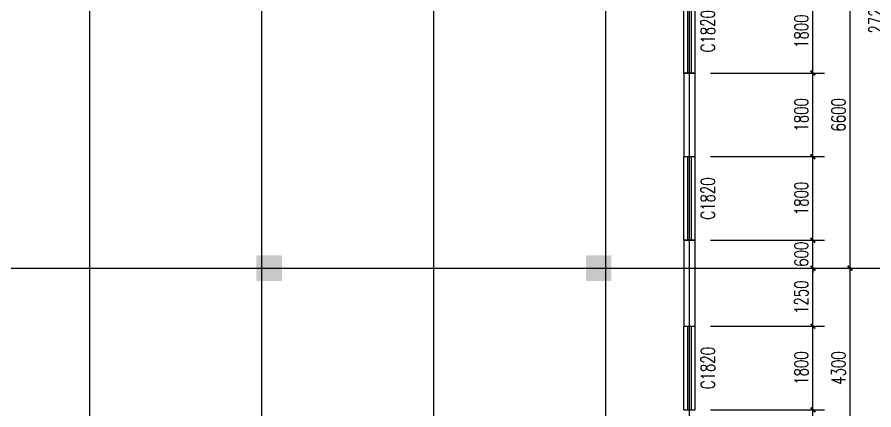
# Model space of a CAD drawing. Extents: x -522490 to 417652, y 450811 to 1108047.
# Drawn here: x 374877 to 393313, y 840889 to 849342 of the extents above; entities that cross this region are included whole.
import ezdxf

# ---------------------------------------------------------------- set-up
doc = ezdxf.new("R2010")
doc.units = 0
doc.header["$LTSCALE"] = 1000
doc.header["$MEASUREMENT"] = 0
for name, color, linetype in [('AXIS', 3, 'Continuous'), ('COLU_HATCH', 2, 'Continuous'), ('DOTE', 1, 'Continuous'), ('WALL', 9, 'Continuous'), ('WINDOW', 4, 'Continuous'), ('WINDOW_TEXT', 7, 'Continuous')]:
    doc.layers.add(name, color=color, linetype=linetype)
doc.styles.add('_TCH_DIM_T3', font='SIMPLEX', dxfattribs={"width": 0.705882, "bigfont": 'GBCBIG'})
doc.styles.add('_TCH_WINDOW', font='SIMPLEX', dxfattribs={"bigfont": 'GBCBIG'})
doc.dimstyles.new('_TCH_ARCH&&100', dxfattribs={"dimtxt": 297.5, "dimasz": 100, "dimexe": 250, "dimexo": 300, "dimgap": 100, "dimtad": 1, "dimdec": 0, "dimzin": 0, "dimdsep": 46, "dimtxsty": '_TCH_DIM_T3', "dimblk": 'ARCHTICK', "dimcen": 0.09, "dimclrt": 7, "dimazin": 2, "dimtfac": 1, "dimtdec": 0, "dimtix": 1, "dimtmove": 2, "dimatfit": 3, "dimfxl": 0, "dimtolj": 1, "dimtzin": 0, "dimarcsym": 0})

# ---------------------------------------------------------------- blocks, each defined once
blk = doc.blocks.new('zhu11')
at = {"layer": 'COLU_HATCH'}
for points in [[(258251, 796763), (258251, 797313), (257701, 797313), (257701, 796763)], [(265341, 796763), (265341, 797313), (264791, 797313), (264791, 796763)]]:
    blk.add_hatch(color=256, dxfattribs=at).paths.add_polyline_path(points)
blk = doc.blocks.new('_ArchTick')
at = {"color": 0, "linetype": 'ByBlock', "const_width": 0.4}
blk.add_lwpolyline([(-0.5, -0.5), (0.5, 0.5)], dxfattribs=at)
blk = doc.blocks.new('*D517')
at = {"layer": 'AXIS', "color": 0, "lineweight": -2}
for p, q in [((389801, 840889), (392251, 840889)), ((392001, 839639), (392001, 840889)), ((389801, 839639), (392251, 839639))]:
    blk.add_line(p, q, dxfattribs=at)
at = {"layer": 'Defpoints', "color": 0}
for p in [(389501, 840889), (392001, 840889), (389501, 839639)]:
    blk.add_point(p, dxfattribs=at)
at = {"layer": 'AXIS', "color": 0, "lineweight": -2, "xscale": 100, "yscale": 100, "zscale": 100}
for p, rotation in [((392001, 840889), 90), ((392001, 839639), 270)]:
    blk.add_blockref('_ArchTick', p, dxfattribs=dict(at, rotation=rotation))
at = {"layer": 'AXIS', "color": 7, "insert": (391752, 840264), "char_height": 297.5, "attachment_point": 5, "rotation": 90, "style": '_TCH_DIM_T3'}
blk.add_mtext('\\A1;1250', dxfattribs=at)
blk = doc.blocks.new('*D518')
at = {"layer": 'AXIS', "color": 0, "lineweight": -2}
for p, q in [((389801, 842689), (392251, 842689)), ((392001, 840889), (392001, 842689)), ((389801, 840889), (392251, 840889))]:
    blk.add_line(p, q, dxfattribs=at)
at = {"layer": 'Defpoints', "color": 0}
for p in [(389501, 842689), (392001, 842689), (389501, 840889)]:
    blk.add_point(p, dxfattribs=at)
at = {"layer": 'AXIS', "color": 0, "lineweight": -2, "xscale": 100, "yscale": 100, "zscale": 100}
for p, rotation in [((392001, 842689), 90), ((392001, 840889), 270)]:
    blk.add_blockref('_ArchTick', p, dxfattribs=dict(at, rotation=rotation))
at = {"layer": 'AXIS', "color": 7, "insert": (391752, 841789), "char_height": 297.5, "attachment_point": 5, "rotation": 90, "style": '_TCH_DIM_T3'}
blk.add_mtext('\\A1;1800', dxfattribs=at)
blk = doc.blocks.new('*D519')
at = {"layer": 'AXIS', "color": 0, "lineweight": -2}
for p, q in [((389801, 843939), (392251, 843939)), ((392001, 842689), (392001, 843939)), ((389801, 842689), (392251, 842689))]:
    blk.add_line(p, q, dxfattribs=at)
at = {"layer": 'Defpoints', "color": 0}
for p in [(389501, 843939), (392001, 843939), (389501, 842689)]:
    blk.add_point(p, dxfattribs=at)
at = {"layer": 'AXIS', "color": 0, "lineweight": -2, "xscale": 100, "yscale": 100, "zscale": 100}
for p, rotation in [((392001, 843939), 90), ((392001, 842689), 270)]:
    blk.add_blockref('_ArchTick', p, dxfattribs=dict(at, rotation=rotation))
at = {"layer": 'AXIS', "color": 7, "insert": (391752, 843314), "char_height": 297.5, "attachment_point": 5, "rotation": 90, "style": '_TCH_DIM_T3'}
blk.add_mtext('\\A1;1250', dxfattribs=at)
blk = doc.blocks.new('*D520')
at = {"layer": 'AXIS', "color": 0, "lineweight": -2}
for p, q in [((392001, 844539), (392001, 844639)), ((389801, 844539), (392251, 844539)), ((392001, 843939), (392001, 844539)), ((389801, 843939), (392251, 843939)), ((392001, 843939), (392001, 843839))]:
    blk.add_line(p, q, dxfattribs=at)
at = {"layer": 'Defpoints', "color": 0}
for p in [(389501, 844539), (392001, 844539), (389501, 843939)]:
    blk.add_point(p, dxfattribs=at)
at = {"layer": 'AXIS', "color": 0, "lineweight": -2, "xscale": 100, "yscale": 100, "zscale": 100}
for p, rotation in [((392001, 844539), 270), ((392001, 843939), 90)]:
    blk.add_blockref('_ArchTick', p, dxfattribs=dict(at, rotation=rotation))
at = {"layer": 'AXIS', "color": 7, "insert": (391752, 844239), "char_height": 297.5, "attachment_point": 5, "rotation": 90, "style": '_TCH_DIM_T3'}
blk.add_mtext('\\A1;600', dxfattribs=at)
blk = doc.blocks.new('*D521')
at = {"layer": 'AXIS', "color": 0, "lineweight": -2}
for p, q in [((389801, 846339), (392251, 846339)), ((392001, 844539), (392001, 846339)), ((389801, 844539), (392251, 844539))]:
    blk.add_line(p, q, dxfattribs=at)
at = {"layer": 'Defpoints', "color": 0}
for p in [(389501, 846339), (392001, 846339), (389501, 844539)]:
    blk.add_point(p, dxfattribs=at)
at = {"layer": 'AXIS', "color": 0, "lineweight": -2, "xscale": 100, "yscale": 100, "zscale": 100}
for p, rotation in [((392001, 846339), 90), ((392001, 844539), 270)]:
    blk.add_blockref('_ArchTick', p, dxfattribs=dict(at, rotation=rotation))
at = {"layer": 'AXIS', "color": 7, "insert": (391752, 845439), "char_height": 297.5, "attachment_point": 5, "rotation": 90, "style": '_TCH_DIM_T3'}
blk.add_mtext('\\A1;1800', dxfattribs=at)
blk = doc.blocks.new('*D522')
at = {"layer": 'AXIS', "color": 0, "lineweight": -2}
for p, q in [((389801, 848139), (392251, 848139)), ((392001, 846339), (392001, 848139)), ((389801, 846339), (392251, 846339))]:
    blk.add_line(p, q, dxfattribs=at)
at = {"layer": 'Defpoints', "color": 0}
for p in [(389501, 848139), (392001, 848139), (389501, 846339)]:
    blk.add_point(p, dxfattribs=at)
at = {"layer": 'AXIS', "color": 0, "lineweight": -2, "xscale": 100, "yscale": 100, "zscale": 100}
for p, rotation in [((392001, 848139), 90), ((392001, 846339), 270)]:
    blk.add_blockref('_ArchTick', p, dxfattribs=dict(at, rotation=rotation))
at = {"layer": 'AXIS', "color": 7, "insert": (391752, 847239), "char_height": 297.5, "attachment_point": 5, "rotation": 90, "style": '_TCH_DIM_T3'}
blk.add_mtext('\\A1;1800', dxfattribs=at)
blk = doc.blocks.new('*D523')
at = {"layer": 'AXIS', "color": 0, "lineweight": -2}
for p, q in [((389801, 849939), (392251, 849939)), ((392001, 848139), (392001, 849939)), ((389801, 848139), (392251, 848139))]:
    blk.add_line(p, q, dxfattribs=at)
at = {"layer": 'Defpoints', "color": 0}
for p in [(389501, 849939), (392001, 849939), (389501, 848139)]:
    blk.add_point(p, dxfattribs=at)
at = {"layer": 'AXIS', "color": 0, "lineweight": -2, "xscale": 100, "yscale": 100, "zscale": 100}
for p, rotation in [((392001, 849939), 90), ((392001, 848139), 270)]:
    blk.add_blockref('_ArchTick', p, dxfattribs=dict(at, rotation=rotation))
at = {"layer": 'AXIS', "color": 7, "insert": (391752, 849039), "char_height": 297.5, "attachment_point": 5, "rotation": 90, "style": '_TCH_DIM_T3'}
blk.add_mtext('\\A1;1800', dxfattribs=at)
blk = doc.blocks.new('*D537')
at = {"layer": 'AXIS', "color": 0, "lineweight": -2}
for p, q in [((390601, 843939), (393051, 843939)), ((392801, 839639), (392801, 843939)), ((390601, 839639), (393051, 839639))]:
    blk.add_line(p, q, dxfattribs=at)
at = {"layer": 'Defpoints', "color": 0}
for p in [(390301, 843939), (392801, 843939), (390301, 839639)]:
    blk.add_point(p, dxfattribs=at)
at = {"layer": 'AXIS', "color": 0, "lineweight": -2, "xscale": 100, "yscale": 100, "zscale": 100}
for p, rotation in [((392801, 843939), 90), ((392801, 839639), 270)]:
    blk.add_blockref('_ArchTick', p, dxfattribs=dict(at, rotation=rotation))
at = {"layer": 'AXIS', "color": 7, "insert": (392552, 841789), "char_height": 297.5, "attachment_point": 5, "rotation": 90, "style": '_TCH_DIM_T3'}
blk.add_mtext('\\A1;4300', dxfattribs=at)
blk = doc.blocks.new('*D538')
at = {"layer": 'AXIS', "color": 0, "lineweight": -2}
for p, q in [((390601, 850539), (393051, 850539)), ((392801, 843939), (392801, 850539)), ((390601, 843939), (393051, 843939))]:
    blk.add_line(p, q, dxfattribs=at)
at = {"layer": 'Defpoints', "color": 0}
for p in [(390301, 850539), (392801, 850539), (390301, 843939)]:
    blk.add_point(p, dxfattribs=at)
at = {"layer": 'AXIS', "color": 0, "lineweight": -2, "xscale": 100, "yscale": 100, "zscale": 100}
for p, rotation in [((392801, 850539), 90), ((392801, 843939), 270)]:
    blk.add_blockref('_ArchTick', p, dxfattribs=dict(at, rotation=rotation))
at = {"layer": 'AXIS', "color": 7, "insert": (392552, 847239), "char_height": 297.5, "attachment_point": 5, "rotation": 90, "style": '_TCH_DIM_T3'}
blk.add_mtext('\\A1;6600', dxfattribs=at)
blk = doc.blocks.new('*D542')
at = {"layer": 'AXIS', "color": 0, "lineweight": -2}
for p, q in [((390601, 863059), (393851, 863059)), ((393601, 835819), (393601, 863059)), ((390601, 835819), (393851, 835819))]:
    blk.add_line(p, q, dxfattribs=at)
at = {"layer": 'Defpoints', "color": 0}
for p in [(390301, 863059), (393601, 863059), (390301, 835819)]:
    blk.add_point(p, dxfattribs=at)
at = {"layer": 'AXIS', "color": 0, "lineweight": -2, "xscale": 100, "yscale": 100, "zscale": 100}
for p, rotation in [((393601, 863059), 90), ((393601, 835819), 270)]:
    blk.add_blockref('_ArchTick', p, dxfattribs=dict(at, rotation=rotation))
at = {"layer": 'AXIS', "color": 7, "insert": (393352, 849439), "char_height": 297.5, "attachment_point": 5, "rotation": 90, "style": '_TCH_DIM_T3'}
blk.add_mtext('\\A1;27240', dxfattribs=at)
blk = doc.blocks.new('$TCHSYS$WIN2D')
for p, q in [((-0.5, 0.5), (0.5, 0.5)), ((-0.5, 0.5), (-0.5, -0.5)), ((0.5, 0.5), (0.5, -0.5)), ((0.5, 0.167), (-0.5, 0.167)), ((0.5, -0.167), (-0.5, -0.167)), ((-0.5, -0.5), (0.5, -0.5))]:
    blk.add_line(p, q)

msp = doc.modelspace()

# ---------------------------------------------------------------- linework, layer by layer
at = {"layer": 'AXIS'}
msp.add_line((390100.6, 843939), (394100.6, 843939), dxfattribs=at)
at = {"layer": 'DOTE'}
for p, q in [((376444.3, 834561.5), (376444.3, 863939)), ((380144.3, 834561.5), (380144.3, 863939)), ((383844.3, 834561.5), (383844.3, 863939)), ((387544.3, 834561.5), (387544.3, 863939)), ((389344.3, 834561.5), (389344.3, 863939)), ((351344.3, 843939), (390100.6, 843939))]:
    msp.add_line(p, q, dxfattribs=at)
at = {"layer": 'WALL', "color": 5}
for p, q in [((389464.3, 848139), (389224.3, 848139)), ((389224.3, 848139), (389224.3, 846339)), ((389464.3, 846339), (389464.3, 848139)), ((389224.3, 846339), (389464.3, 846339)), ((389464.3, 844539), (389224.3, 844539)), ((389224.3, 844539), (389224.3, 842689)), ((389464.3, 842689), (389464.3, 844539)), ((389224.3, 842689), (389464.3, 842689))]:
    msp.add_line(p, q, dxfattribs=at)

# ---------------------------------------------------------------- block references
msp.add_blockref('zhu11', (122323.8, 46901))
at = {"layer": 'WINDOW'}
ref = msp.add_blockref('$TCHSYS$WIN2D', (389344.3, 849039), dxfattribs=dict(at, xscale=1800, yscale=240, zscale=1800, rotation=90))
ref.add_attrib('A', 'C1820', (389888.1, 848584), dxfattribs={"layer": 'WINDOW_TEXT', "height": 297.5, "rotation": 90, "style": '_TCH_WINDOW', "width": 0.705882})
ref = msp.add_blockref('$TCHSYS$WIN2D', (389344.3, 845439), dxfattribs=dict(at, xscale=1800, yscale=240, zscale=1800, rotation=90))
ref.add_attrib('A', 'C1820', (389888.1, 844984), dxfattribs={"layer": 'WINDOW_TEXT', "height": 297.5, "rotation": 90, "style": '_TCH_WINDOW', "width": 0.705882})
ref = msp.add_blockref('$TCHSYS$WIN2D', (389344.3, 841789), dxfattribs=dict(at, xscale=1800, yscale=240, zscale=1800, rotation=90))
ref.add_attrib('A', 'C1820', (389888.1, 841334), dxfattribs={"layer": 'WINDOW_TEXT', "height": 297.5, "rotation": 90, "style": '_TCH_WINDOW', "width": 0.705882})

# ---------------------------------------------------------------- dimensions: what is measured, and where the dimension line sits
at = {"layer": 'AXIS'}
for p1, p2, distance, picture, middle in [((390300.6, 835819), (390300.6, 863059), -3300, '*D542', (393351.8, 849439)), ((390300.6, 843939), (390300.6, 850539), -2500, '*D538', (392551.8, 847239)), ((389500.6, 848139), (389500.6, 849939), -2500, '*D523', (391751.8, 849039)), ((389500.6, 846339), (389500.6, 848139), -2500, '*D522', (391751.8, 847239)), ((389500.6, 844539), (389500.6, 846339), -2500, '*D521', (391751.8, 845439)), ((389500.6, 843939), (389500.6, 844539), -2500, '*D520', (391751.8, 844239)), ((389500.6, 842689), (389500.6, 843939), -2500, '*D519', (391751.8, 843314)), ((390300.6, 839639), (390300.6, 843939), -2500, '*D537', (392551.8, 841789)), ((389500.6, 840889), (389500.6, 842689), -2500, '*D518', (391751.8, 841789)), ((389500.6, 839639), (389500.6, 840889), -2500, '*D517', (391751.8, 840264))]:
    dim = msp.add_aligned_dim(p1=p1, p2=p2, distance=distance, dimstyle='_TCH_ARCH&&100', dxfattribs=at)
    dim.commit()
    dim.dimension.update_dxf_attribs({"geometry": picture, "text_midpoint": middle})

doc.saveas('drawing.dxf')
